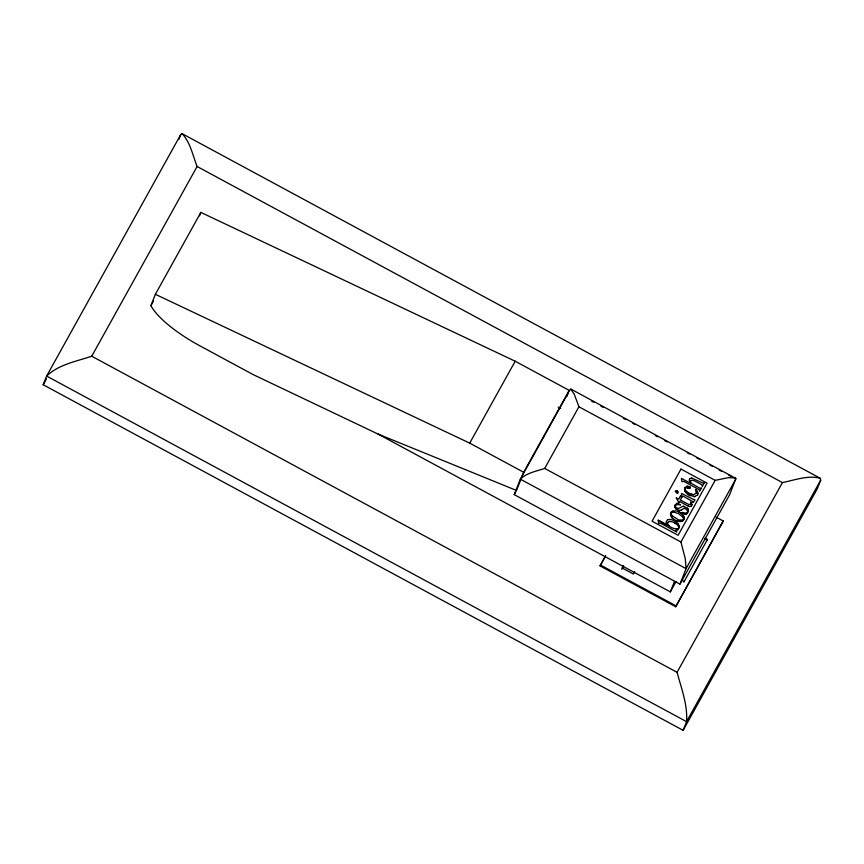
<?xml version="1.0" encoding="UTF-8"?>
<svg xmlns="http://www.w3.org/2000/svg" width="864" height="864" viewBox="0 0 864 864"><rect width="100%" height="100%" fill="white"/><g stroke="black" fill="none" stroke-linecap="round" stroke-linejoin="round"><path stroke-width="1.3" d="M690.401 482.058L690.649 480.784M684.223 518.875C684.212 513.194 676.069 508.648 671.35 512.006M670.475 514.609L670.885 512.6M678.056 523.487L679.428 526.5L678.402 529.276M568.112 393.066L520.312 479.153L514.22 494.629L679.957 584.129L729.67 494.683L735.89 478.44L570.812 389.027L569.106 391.284M820.714 480.103L820.174 478.235L182.088 133.661L180.77 134.525L46.624 376.067L43.2 384.761L683.143 730.339L817.29 488.797L820.714 480.103L686.567 721.656L683.143 730.339M680.497 504.727L677.052 503.129L675.065 505.084M690.768 503.928L690.638 501.887L692.032 504.576M667.321 523.627L668.671 521.554M689.31 480.146L689.612 478.883M675.205 506.077L676.123 504.684M687.679 512.136L686.945 509.533M697.658 494.996L697.745 492.145M675.076 505.04L674.989 507.546M691.157 506.218L692.053 504.533M684.914 488.614L685.606 487.48M684.655 487.814L684.58 490.676M696.125 493.409C695.65 488.592 695.887 488.873 698.026 493.636M178.816 139.482L180.77 134.525M676.156 581.44L670.345 591.894L378.151 434.106L253.152 374.598L199.8 345.784A65.696 19.602 29 0 1 150.908 305.64L155.369 294.3L200.858 212.393L515.192 361.228L569.182 390.377L566.687 396.695M199.519 215.795L200.858 212.393M520.754 479.736L516.532 490.46L378.151 434.106M521.694 477.36L523.692 472.284L569.182 390.377M716.105 517.126L723.19 520.96L722.833 521.856L675.702 606.744L600.059 565.898L605.653 555.563M675.702 530.723L676.847 532.073L660.118 522.99L658.67 523.541L658.152 520.247L667.764 525.334M676.361 497.891L678.683 499.187L680.454 496.001L681.793 497.416L680.346 500.04L688.651 504.403L690.336 504.338M658.206 520.15L667.753 525.366L666.371 523.022M676.285 498.02L678.899 502.643M694.332 499.824L681.523 493.441L681.534 496.562M681.782 497.459L680.432 496.044M690.984 483.203L699.948 488.29L701.492 487.89L699.613 491.27L699.062 489.607L683.802 481.356L681.912 481.669L681.394 478.386L690.757 483.376L689.332 480.114M685.595 487.523L689.04 488.462M687.69 512.104C685.919 515.084 677.452 509.792 685.703 514.501L687.02 513.572M675.756 530.636L675.756 530.636A4.644 4.428 21.5 0 0 678.424 529.243M685.703 514.501L682.247 512.406M695.639 489.434L696.881 490.752M693.025 502.038C691.751 504.144 696.319 499.273 694.57 499.576M703.75 483.116L704.246 482.911L702.292 486.464L701.881 484.801L695.153 481.162L692.356 480.114L690.628 480.827M670.345 591.894L674.482 581.407M679.957 584.129L686.059 568.652L735.847 479.002M675.702 606.744L723.19 520.96M705.078 538.142L707.443 539.428L707.173 540.13L704.797 538.844M43.2 384.761L46.472 378.864M91.735 356.216L677.074 672.311C681.35 688.36 687.766 704.84 686.567 721.656L46.624 376.067C58.525 364.489 76.421 361.4 91.735 356.216L197.1 166.493C192.758 155.466 190.436 142.441 182.088 133.661M150.908 305.64L153.511 300.953M155.369 294.3L469.714 443.135L515.192 361.228M514.22 494.629L515.948 491.497M544.687 468.418L680.929 541.998L685.325 558.9L686.059 568.652L520.312 479.153C526.748 472.889 536.414 471.226 544.687 468.418L578.923 406.771L574.301 394.362L570.812 389.027M600.059 565.898L605.297 556.459M623.398 565.628L622.112 567.94L633.42 574.042L634.705 571.73M621.734 569.376L623.668 565.909M678.877 502.675L679.59 501.401L683.608 503.636M680.929 541.998L715.176 480.341L728.503 477.641L735.556 477.997M707.443 539.428L683.845 582.12L684.126 581.418L681.75 580.144M677.074 672.311L782.438 482.587C794.653 480.168 807.743 475.016 820.174 478.235M670.874 512.644L671.371 511.963M686.999 513.605L688.468 510.959L687.992 508.874M696.136 493.376L693.457 494.716L689.094 493.333M697.669 494.953L694.256 496.67L687.776 494.402M684.634 487.847L688.014 486.032M671.749 512.384L671.209 514.285M691.729 505.591L690.314 506.531M682.776 520.906L684.234 518.843L684.029 516.877M675.4 491.206L676.75 490.774L678.24 491.832L677.981 493.042L676.901 493.117M689.591 478.915L691.643 477.954M681.286 510.127L684.104 508.27L686.923 509.566M667.732 519.545L666.133 521.802L667.753 525.366M681.523 496.606L682.981 496.098L692.917 501.628M681.901 521.327L682.787 520.862M682.42 520.376L683.748 518.767L683.068 517.223M672.041 511.477L672.905 511.088M703.469 483.332L691.632 477.997M671.738 512.428L672.484 512.093M681.296 510.084L679.493 510.516M668.66 521.597C672.57 520.841 677.808 523.638 678.856 527.58A1.858 1.771 21.5 0 1 677.668 529.006C674.039 528.887 668.747 527.31 667.332 523.584M667.71 519.577L670.918 519.426L675.994 521.672M680.843 521.575L681.923 521.284M676.102 504.727L678.726 504.554M687.452 508.226L683.197 506.228L677.905 508.691L675.994 507.6L675.227 506.045M682.43 520.344L678.445 519.826L672.224 515.765M686.621 486.227L690.012 486.907M694.267 496.638L695.369 496.519M672.462 512.125L674.374 512.114M676.177 529.092L677.678 528.962M669.416 521.402L670.27 521.37M672.775 518.562L676.652 520.97L680.864 521.532M683.629 503.604L688.392 506.25L690.336 506.488M680.659 520.398L681.61 520.452M689.029 488.495L690.444 488.149L690.023 486.864M677.506 493.128L675.324 491.573M676.166 490.763L677.333 491.054M683.176 506.272L684.45 506.434M679.622 521.575L676.674 520.927M691.427 494.327L693.468 494.672M686.329 487.361L688.165 487.922M678.704 504.598L680.476 504.889M679.504 510.473L676.458 509.274M674.352 512.158L678.553 513.713L682.355 516.467M688.414 506.207L689.353 506.498M558.198 407.225L560.693 408.24M677.905 511.423L681.88 513.875M688.997 495.158L690.368 495.806M197.1 166.493L782.438 482.587M591.408 401.004L593.784 402.289M600.88 406.123L603.245 407.398M623.376 418.262L625.741 419.548M632.848 423.382L635.213 424.656M655.344 435.532L657.709 436.806M664.816 440.64L667.181 441.925M687.312 452.79L689.677 454.075M696.784 457.909L699.149 459.184M709.798 464.94L712.174 466.214M719.269 470.048L721.645 471.334M728.741 475.168L731.117 476.442M578.923 406.771L715.176 480.341M469.714 443.135L523.692 472.284M600.415 565.002L676.048 605.848M668.52 525.744L669.449 526.273M674.222 522.655L676.426 524.059M689.083 493.376L685.724 490.601L684.925 488.57M676.004 507.557L677.02 508.28M687.755 494.446L684.59 490.633M676.015 521.64L678.035 523.53M675.832 508.723L676.436 509.317M671.89 517.622L672.764 518.605M682.376 516.424L683.046 517.255M687.474 508.183L687.982 508.907M685.087 491.627L685.789 492.599M695.434 489.553L696.125 490.514M682.808 514.868L683.532 515.894M671.879 517.655L670.723 515.603M675.011 507.503L675.821 508.766M671.231 514.242L672.203 515.808M689.591 481.367L690.163 482.479M690.422 482.015L690.973 483.246M670.496 514.566L670.712 515.646M679.201 525.539L679.417 526.543M681.005 469.087L652.061 521.208L678.11 535.28L707.054 483.16L681.005 469.087"/></g></svg>
